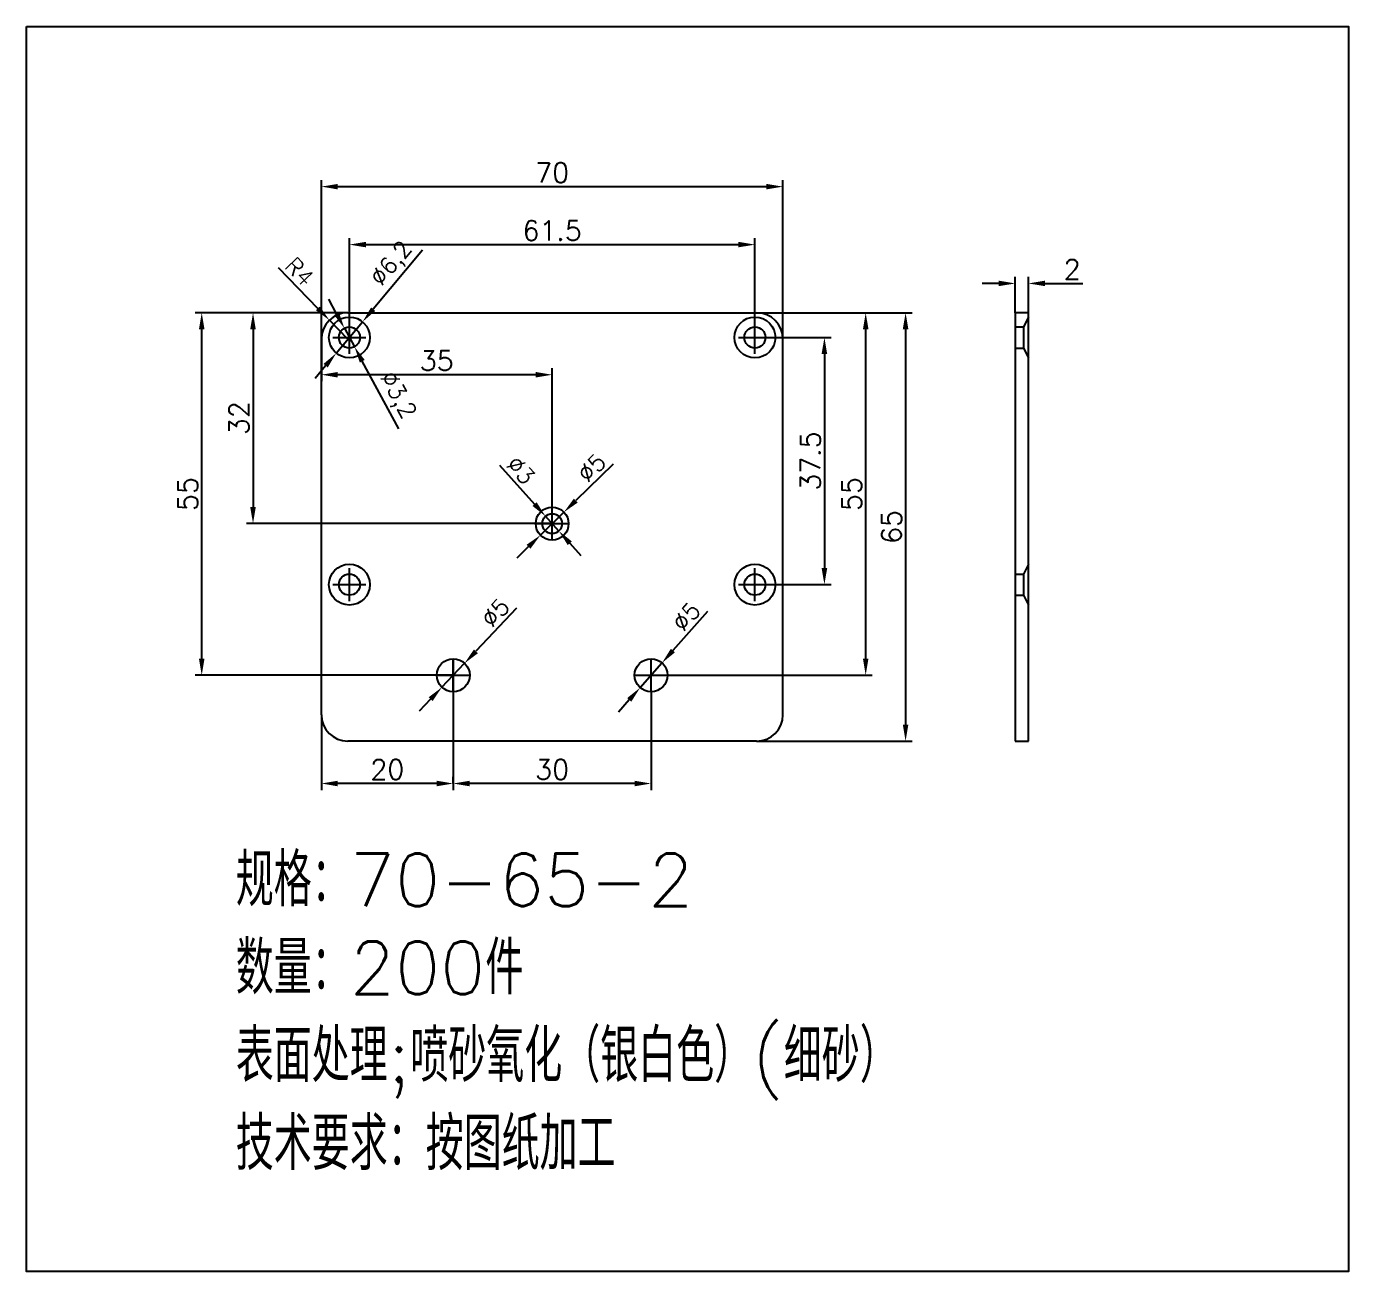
# Model space of a CAD drawing. Header units: millimetres. Extents: x 1742 to 2416, y 855 to 1105.
# Drawn here: x 2215.2 to 2415.7, y 915.7 to 1104.7 of the extents above; entities that cross this region are included whole.
import ezdxf

# ---------------------------------------------------------------- set-up
doc = ezdxf.new("R2010")
doc.units = ezdxf.units.MM
doc.styles.get("Standard").update_dxf_attribs({"font": 'txt', "bigfont": 'gbcbig.shx'})
doc.dimstyles.new('ISO-25', dxfattribs={"dimtxt": 2.5, "dimasz": 2.5, "dimexe": 1.25, "dimexo": 0.625, "dimtad": 1, "dimtxsty": 'Standard', "dimcen": 2.5, "dimadec": 0, "dimazin": 0, "dimtfac": 1, "dimtmove": 0, "dimatfit": 3, "dimfxl": 0, "dimarcsym": 0})
doc.dimstyles.new('ISO-25$0', dxfattribs={"dimtxt": 3, "dimasz": 2.5, "dimexe": 1, "dimexo": 0, "dimtad": 1, "dimdec": 1, "dimdsep": 46, "dimtxsty": 'Standard', "dimcen": 2.5, "dimclrt": 256, "dimadec": 0, "dimazin": 0, "dimtfac": 1, "dimtdec": 1, "dimtofl": 0, "dimtmove": 0, "dimatfit": 3, "dimfxl": 0, "dimarcsym": 0})

# ---------------------------------------------------------------- blocks, each defined once
blk = doc.blocks.new('*D2')
at = {"color": 0, "lineweight": -2}
for p, q in [((2325.94, 1061.22), (2349.54, 1061.22)), ((2348.54, 1058.72), (2348.54, 998.72)), ((2325.94, 996.22), (2349.54, 996.22))]:
    blk.add_line(p, q, dxfattribs=at)
at = {"color": 0}
for points in [[(2348.12, 1058.72), (2348.96, 1058.72), (2348.54, 1061.22)], [(2348.12, 998.72), (2348.96, 998.72), (2348.54, 996.22)]]:
    blk.add_solid(points, dxfattribs=at)
at = {"layer": 'Defpoints', "color": 0}
for p in [(2325.94, 1061.22), (2325.94, 996.22), (2348.54, 996.22)]:
    blk.add_point(p, dxfattribs=at)
at = {"insert": (2346.41, 1028.72), "char_height": 3, "attachment_point": 5, "rotation": 90}
blk.add_mtext('65', dxfattribs=at)
blk = doc.blocks.new('*D3')
at = {"color": 0, "lineweight": -2}
for p, q in [((2264.19, 1057.47), (2264.19, 1072.55)), ((2266.69, 1071.55), (2323.19, 1071.55)), ((2325.69, 1057.47), (2325.69, 1072.55))]:
    blk.add_line(p, q, dxfattribs=at)
at = {"color": 0}
for points in [[(2266.69, 1071.97), (2266.69, 1071.14), (2264.19, 1071.55)], [(2323.19, 1071.97), (2323.19, 1071.14), (2325.69, 1071.55)]]:
    blk.add_solid(points, dxfattribs=at)
at = {"layer": 'Defpoints', "color": 0}
for p in [(2325.69, 1071.55), (2264.19, 1057.47), (2325.69, 1057.47)]:
    blk.add_point(p, dxfattribs=at)
at = {"insert": (2294.94, 1073.68), "char_height": 3, "attachment_point": 5}
blk.add_mtext('61.5', dxfattribs=at)
blk = doc.blocks.new('*D4')
at = {"color": 0, "lineweight": -2}
for p, q in [((2259.94, 1057.22), (2259.94, 1081.35)), ((2329.94, 1057.22), (2329.94, 1081.35)), ((2262.44, 1080.35), (2327.44, 1080.35))]:
    blk.add_line(p, q, dxfattribs=at)
at = {"color": 0}
for points in [[(2262.44, 1080.76), (2262.44, 1079.93), (2259.94, 1080.35)], [(2327.44, 1080.76), (2327.44, 1079.93), (2329.94, 1080.35)]]:
    blk.add_solid(points, dxfattribs=at)
at = {"layer": 'Defpoints', "color": 0}
for p in [(2329.94, 1080.35), (2259.94, 1057.22), (2329.94, 1057.22)]:
    blk.add_point(p, dxfattribs=at)
at = {"insert": (2294.94, 1082.47), "char_height": 3, "attachment_point": 5}
blk.add_mtext('70', dxfattribs=at)
blk = doc.blocks.new('*D5')
at = {"color": 0, "lineweight": -2}
for p, q in [((2325.69, 1057.47), (2337.23, 1057.47)), ((2336.23, 1054.97), (2336.23, 1022.47)), ((2325.69, 1019.97), (2337.23, 1019.97))]:
    blk.add_line(p, q, dxfattribs=at)
at = {"color": 0}
for points in [[(2335.81, 1054.97), (2336.65, 1054.97), (2336.23, 1057.47)], [(2335.81, 1022.47), (2336.65, 1022.47), (2336.23, 1019.97)]]:
    blk.add_solid(points, dxfattribs=at)
at = {"layer": 'Defpoints', "color": 0}
for p in [(2325.69, 1057.47), (2325.69, 1019.97), (2336.23, 1019.97)]:
    blk.add_point(p, dxfattribs=at)
at = {"insert": (2334.11, 1038.72), "char_height": 3, "attachment_point": 5, "rotation": 90}
blk.add_mtext('37.5', dxfattribs=at)
blk = doc.blocks.new('*D6')
at = {"color": 0, "lineweight": -2}
for p, q in [((2263.94, 1061.22), (2248.58, 1061.22)), ((2249.58, 1058.72), (2249.58, 1031.72)), ((2294.94, 1029.22), (2248.58, 1029.22))]:
    blk.add_line(p, q, dxfattribs=at)
at = {"color": 0}
for points in [[(2249.16, 1058.72), (2249.99, 1058.72), (2249.58, 1061.22)], [(2249.16, 1031.72), (2249.99, 1031.72), (2249.58, 1029.22)]]:
    blk.add_solid(points, dxfattribs=at)
at = {"layer": 'Defpoints', "color": 0}
for p in [(2263.94, 1061.22), (2249.58, 1029.22), (2294.94, 1029.22)]:
    blk.add_point(p, dxfattribs=at)
at = {"insert": (2247.45, 1045.22), "char_height": 3, "attachment_point": 5, "rotation": 90}
blk.add_mtext('32', dxfattribs=at)
blk = doc.blocks.new('*D7')
at = {"color": 0, "lineweight": -2}
for p, q in [((2259.94, 1061.22), (2240.8, 1061.22)), ((2241.8, 1008.72), (2241.8, 1058.72)), ((2279.94, 1006.22), (2240.8, 1006.22))]:
    blk.add_line(p, q, dxfattribs=at)
at = {"color": 0}
for points in [[(2241.38, 1058.72), (2242.22, 1058.72), (2241.8, 1061.22)], [(2241.38, 1008.72), (2242.22, 1008.72), (2241.8, 1006.22)]]:
    blk.add_solid(points, dxfattribs=at)
at = {"layer": 'Defpoints', "color": 0}
for p in [(2241.8, 1061.22), (2259.94, 1061.22), (2279.94, 1006.22)]:
    blk.add_point(p, dxfattribs=at)
at = {"insert": (2239.68, 1033.72), "char_height": 3, "attachment_point": 5, "rotation": 90}
blk.add_mtext('55', dxfattribs=at)
blk = doc.blocks.new('*D8')
at = {"color": 0, "lineweight": -2}
for p, q in [((2304.19, 1038.24), (2298.52, 1032.71)), ((2293.16, 1027.47), (2296.73, 1030.96)), ((2291.37, 1025.73), (2289.58, 1023.98))]:
    blk.add_line(p, q, dxfattribs=at)
at = {"color": 0}
for points in [[(2298.23, 1033.01), (2298.81, 1032.41), (2296.73, 1030.96)], [(2291.07, 1026.02), (2291.66, 1025.43), (2293.16, 1027.47)]]:
    blk.add_solid(points, dxfattribs=at)
at = {"layer": 'Defpoints', "color": 0}
for p in [(2296.73, 1030.96), (2293.16, 1027.47)]:
    blk.add_point(p, dxfattribs=at)
at = {"color": 0, "insert": (2300.94, 1037.69), "char_height": 2.5, "attachment_point": 5, "rotation": 44.2863}
blk.add_mtext('∅5', dxfattribs=at)
blk = doc.blocks.new('*D9')
at = {"color": 0, "lineweight": -2}
for p, q in [((2286.98, 1038.08), (2292.27, 1032.19)), ((2295.95, 1028.1), (2293.94, 1030.33)), ((2297.62, 1026.24), (2299.29, 1024.38))]:
    blk.add_line(p, q, dxfattribs=at)
at = {"color": 0}
for points in [[(2292.58, 1032.47), (2291.96, 1031.91), (2293.94, 1030.33)], [(2297.93, 1026.52), (2297.31, 1025.96), (2295.95, 1028.1)]]:
    blk.add_solid(points, dxfattribs=at)
at = {"layer": 'Defpoints', "color": 0}
for p in [(2293.94, 1030.33), (2295.95, 1028.1)]:
    blk.add_point(p, dxfattribs=at)
at = {"color": 0, "insert": (2290.19, 1037.32), "char_height": 2.5, "attachment_point": 5, "rotation": 311.9176}
blk.add_mtext('∅3', dxfattribs=at)
blk = doc.blocks.new('*D10')
at = {"color": 0, "lineweight": -2}
for p, q in [((2289.56, 1016.39), (2283.38, 1009.85)), ((2278.23, 1004.4), (2281.66, 1008.03)), ((2276.51, 1002.58), (2274.79, 1000.77))]:
    blk.add_line(p, q, dxfattribs=at)
at = {"color": 0}
for points in [[(2283.08, 1010.14), (2283.68, 1009.56), (2281.66, 1008.03)], [(2276.21, 1002.87), (2276.81, 1002.3), (2278.23, 1004.4)]]:
    blk.add_solid(points, dxfattribs=at)
at = {"layer": 'Defpoints', "color": 0}
for p in [(2281.66, 1008.03), (2278.23, 1004.4)]:
    blk.add_point(p, dxfattribs=at)
at = {"color": 0, "insert": (2286.34, 1015.71), "char_height": 2.5, "attachment_point": 5, "rotation": 46.6029}
blk.add_mtext('∅5', dxfattribs=at)
blk = doc.blocks.new('*D11')
at = {"color": 0, "lineweight": -2}
for p, q in [((2318.5, 1015.89), (2313.26, 1009.96)), ((2308.29, 1004.34), (2311.6, 1008.09)), ((2306.63, 1002.47), (2304.98, 1000.6))]:
    blk.add_line(p, q, dxfattribs=at)
at = {"color": 0}
for points in [[(2312.95, 1010.24), (2313.57, 1009.69), (2311.6, 1008.09)], [(2306.32, 1002.75), (2306.94, 1002.2), (2308.29, 1004.34)]]:
    blk.add_solid(points, dxfattribs=at)
at = {"layer": 'Defpoints', "color": 0}
for p in [(2311.6, 1008.09), (2308.29, 1004.34)]:
    blk.add_point(p, dxfattribs=at)
at = {"color": 0, "insert": (2315.3, 1015.1), "char_height": 2.5, "attachment_point": 5, "rotation": 48.5025}
blk.add_mtext('∅5', dxfattribs=at)
blk = doc.blocks.new('*D12')
at = {"color": 0, "lineweight": -2}
for p, q in [((2275.3, 1070.69), (2267.8, 1061.76)), ((2262.2, 1055.09), (2266.19, 1059.84)), ((2260.59, 1053.18), (2258.99, 1051.26))]:
    blk.add_line(p, q, dxfattribs=at)
at = {"color": 0}
for points in [[(2267.48, 1062.02), (2268.11, 1061.49), (2266.19, 1059.84)], [(2260.27, 1053.45), (2260.91, 1052.91), (2262.2, 1055.09)]]:
    blk.add_solid(points, dxfattribs=at)
at = {"layer": 'Defpoints', "color": 0}
for p in [(2266.19, 1059.84), (2262.2, 1055.09)]:
    blk.add_point(p, dxfattribs=at)
at = {"color": 0, "insert": (2270.75, 1068.52), "char_height": 2.5, "attachment_point": 5, "rotation": 49.9864}
blk.add_mtext('∅6,2', dxfattribs=at)
blk = doc.blocks.new('*D13')
at = {"color": 0, "lineweight": -2}
for p, q in [((2262.24, 1061.07), (2261.06, 1063.27)), ((2263.43, 1058.87), (2264.96, 1056.06)), ((2271.69, 1043.6), (2266.14, 1053.86))]:
    blk.add_line(p, q, dxfattribs=at)
at = {"color": 0}
for points in [[(2262.61, 1061.27), (2261.88, 1060.87), (2263.43, 1058.87)], [(2266.51, 1054.06), (2265.78, 1053.66), (2264.96, 1056.06)]]:
    blk.add_solid(points, dxfattribs=at)
at = {"layer": 'Defpoints', "color": 0}
for p in [(2263.43, 1058.87), (2264.96, 1056.06)]:
    blk.add_point(p, dxfattribs=at)
at = {"color": 0, "insert": (2271.35, 1048.62), "char_height": 2.5, "attachment_point": 5, "rotation": 298.3976}
blk.add_mtext('∅3,2', dxfattribs=at)
blk = doc.blocks.new('*D14')
at = {"color": 0, "lineweight": -2}
for p, q in [((2307.44, 1061.22), (2343.49, 1061.22)), ((2342.49, 1008.72), (2342.49, 1058.72)), ((2307.44, 1006.22), (2343.49, 1006.22))]:
    blk.add_line(p, q, dxfattribs=at)
at = {"color": 0}
for points in [[(2342.08, 1058.72), (2342.91, 1058.72), (2342.49, 1061.22)], [(2342.08, 1008.72), (2342.91, 1008.72), (2342.49, 1006.22)]]:
    blk.add_solid(points, dxfattribs=at)
at = {"layer": 'Defpoints', "color": 0}
for p in [(2307.44, 1061.22), (2342.49, 1061.22), (2307.44, 1006.22)]:
    blk.add_point(p, dxfattribs=at)
at = {"insert": (2340.37, 1033.72), "char_height": 3, "attachment_point": 5, "rotation": 90}
blk.add_mtext('55', dxfattribs=at)
blk = doc.blocks.new('*D22')
at = {"color": 0, "lineweight": -2}
for p, q in [((2253.4, 1068.07), (2259.42, 1061.88)), ((2263.94, 1057.22), (2261.16, 1060.09))]:
    blk.add_line(p, q, dxfattribs=at)
at = {"color": 0}
blk.add_solid([(2259.72, 1062.17), (2259.12, 1061.59), (2261.16, 1060.09)], dxfattribs=at)
at = {"layer": 'Defpoints', "color": 0}
for p in [(2261.16, 1060.09), (2263.94, 1057.22)]:
    blk.add_point(p, dxfattribs=at)
at = {"color": 0, "insert": (2256.64, 1067.44), "char_height": 2.5, "attachment_point": 5, "rotation": 314.1477}
blk.add_mtext('R4', dxfattribs=at)
blk = doc.blocks.new('*D26')
at = {"color": 0, "lineweight": -2}
for p, q in [((2365.17, 1061.22), (2365.17, 1066.66)), ((2367.17, 1061.22), (2367.17, 1066.66)), ((2362.67, 1065.66), (2360.17, 1065.66)), ((2369.67, 1065.66), (2375.42, 1065.66))]:
    blk.add_line(p, q, dxfattribs=at)
at = {"color": 0}
for points in [[(2362.67, 1066.08), (2362.67, 1065.25), (2365.17, 1065.66)], [(2369.67, 1066.08), (2369.67, 1065.25), (2367.17, 1065.66)]]:
    blk.add_solid(points, dxfattribs=at)
at = {"layer": 'Defpoints', "color": 0}
for p in [(2367.17, 1065.66), (2365.17, 1061.22), (2367.17, 1061.22)]:
    blk.add_point(p, dxfattribs=at)
at = {"insert": (2373.8, 1067.79), "char_height": 3, "attachment_point": 5}
blk.add_mtext('2', dxfattribs=at)
blk = doc.blocks.new('*D28')
at = {"color": 0, "lineweight": -2}
for p, q in [((2259.94, 1057.22), (2259.94, 1050.81)), ((2294.94, 1030.22), (2294.94, 1052.81)), ((2292.44, 1051.81), (2262.44, 1051.81))]:
    blk.add_line(p, q, dxfattribs=at)
at = {"color": 0}
for points in [[(2262.44, 1052.23), (2262.44, 1051.39), (2259.94, 1051.81)], [(2292.44, 1052.23), (2292.44, 1051.39), (2294.94, 1051.81)]]:
    blk.add_solid(points, dxfattribs=at)
at = {"layer": 'Defpoints', "color": 0}
for p in [(2259.94, 1057.22), (2259.94, 1051.81), (2294.94, 1030.22)]:
    blk.add_point(p, dxfattribs=at)
at = {"insert": (2277.44, 1053.94), "char_height": 3, "attachment_point": 5}
blk.add_mtext('35', dxfattribs=at)
blk = doc.blocks.new('*D29')
at = {"color": 0, "lineweight": -2}
for p, q in [((2279.94, 1008.72), (2279.94, 988.79)), ((2259.94, 1000.22), (2259.94, 988.79)), ((2277.44, 989.79), (2262.44, 989.79))]:
    blk.add_line(p, q, dxfattribs=at)
at = {"color": 0}
for points in [[(2262.44, 990.21), (2262.44, 989.37), (2259.94, 989.79)], [(2277.44, 990.21), (2277.44, 989.37), (2279.94, 989.79)]]:
    blk.add_solid(points, dxfattribs=at)
at = {"layer": 'Defpoints', "color": 0}
for p in [(2279.94, 1008.72), (2259.94, 1000.22), (2259.94, 989.79)]:
    blk.add_point(p, dxfattribs=at)
at = {"insert": (2269.94, 991.91), "char_height": 3, "attachment_point": 5}
blk.add_mtext('20', dxfattribs=at)
blk = doc.blocks.new('*D30')
at = {"color": 0, "lineweight": -2}
for p, q in [((2309.94, 1003.72), (2309.94, 988.79)), ((2279.94, 989.79), (2279.94, 990.79)), ((2307.44, 989.79), (2282.44, 989.79))]:
    blk.add_line(p, q, dxfattribs=at)
at = {"color": 0}
for points in [[(2282.44, 990.21), (2282.44, 989.37), (2279.94, 989.79)], [(2307.44, 990.21), (2307.44, 989.37), (2309.94, 989.79)]]:
    blk.add_solid(points, dxfattribs=at)
at = {"layer": 'Defpoints', "color": 0}
for p in [(2309.94, 1003.72), (2279.94, 989.79), (2279.94, 989.79)]:
    blk.add_point(p, dxfattribs=at)
at = {"insert": (2294.94, 991.91), "char_height": 3, "attachment_point": 5}
blk.add_mtext('30', dxfattribs=at)

msp = doc.modelspace()

# ---------------------------------------------------------------- linework, layer by layer
for p, q in [((2263.945, 1061.216), (2325.945, 1061.216)), ((2365.172, 1061.216), (2365.172, 996.216)), ((2367.172, 1061.216), (2365.172, 1061.216)), ((2367.172, 996.216), (2367.172, 1061.216)), ((2264.195, 1054.966), (2264.195, 1059.966)), ((2325.695, 1054.966), (2325.695, 1059.966)), ((2365.172, 1059.066), (2366.422, 1059.066)), ((2367.172, 1060.566), (2366.422, 1059.066)), ((2366.422, 1059.066), (2366.422, 1055.866)), ((2259.945, 1000.216), (2259.945, 1057.216)), ((2261.695, 1057.466), (2266.695, 1057.466)), ((2323.195, 1057.466), (2328.195, 1057.466)), ((2329.945, 1000.216), (2329.945, 1057.216)), ((2365.172, 1055.866), (2366.422, 1055.866)), ((2366.422, 1055.866), (2367.172, 1054.366)), ((2294.945, 1026.716), (2294.945, 1031.716)), ((2292.445, 1029.216), (2297.445, 1029.216)), ((2367.172, 1023.066), (2366.422, 1021.566)), ((2264.195, 1017.466), (2264.195, 1022.466)), ((2325.695, 1017.466), (2325.695, 1022.466)), ((2365.172, 1021.566), (2366.422, 1021.566)), ((2366.422, 1021.566), (2366.422, 1018.366)), ((2261.695, 1019.966), (2266.695, 1019.966)), ((2323.195, 1019.966), (2328.195, 1019.966)), ((2365.172, 1018.366), (2366.422, 1018.366)), ((2366.422, 1018.366), (2367.172, 1016.866)), ((2279.945, 1003.716), (2279.945, 1008.716)), ((2309.945, 1003.716), (2309.945, 1008.716)), ((2277.445, 1006.216), (2282.445, 1006.216)), ((2307.445, 1006.216), (2312.445, 1006.216)), ((2325.945, 996.216), (2263.945, 996.216)), ((2365.172, 996.216), (2367.172, 996.216))]:
    msp.add_line(p, q)
msp.add_lwpolyline([(2215.218, 1104.655), (2415.717, 1104.655), (2415.717, 915.743), (2215.218, 915.743)], close=True)
for centre, radius in [((2264.195, 1057.466), 3.1), ((2264.195, 1057.466), 1.6), ((2325.695, 1057.466), 3.1), ((2325.695, 1057.466), 1.6), ((2294.945, 1029.216), 2.5), ((2294.945, 1029.216), 1.5), ((2264.195, 1019.966), 3.1), ((2325.695, 1019.966), 3.1), ((2264.195, 1019.966), 1.6), ((2325.695, 1019.966), 1.6), ((2279.945, 1006.216), 2.5), ((2309.945, 1006.216), 2.5)]:
    msp.add_circle(centre, radius)
for centre, start, end in [((2263.945, 1057.216), 90, 180), ((2325.945, 1057.216), 0, 90), ((2263.945, 1000.216), 180, 270), ((2325.945, 1000.216), 270, 0)]:
    msp.add_arc(centre, 4, start, end)

# ---------------------------------------------------------------- texts
at = {"insert": (2246.965, 979.16), "char_height": 8, "width": 124.09087, "attachment_point": 1}
msp.add_mtext('规格：70-65-2\\P数量：200件\\P表面处理;喷砂氧化（银白色）(细砂）\\P技术要求：按图纸加工', dxfattribs=at)

# ---------------------------------------------------------------- dimensions: what is measured, and where the dimension line sits
for base, p1, p2, picture, middle in [((2329.945, 1080.346), (2259.945, 1057.216), (2329.945, 1057.216), '*D4', (2294.945, 1082.471)), ((2325.695, 1071.553), (2264.195, 1057.466), (2325.695, 1057.466), '*D3', (2294.945, 1073.678)), ((2367.172, 1065.664), (2365.172, 1061.216), (2367.172, 1061.216), '*D26', (2373.797, 1067.789)), ((2259.945, 1051.81), (2294.945, 1030.216), (2259.945, 1057.216), '*D28', (2277.445, 1053.935)), ((2259.945, 989.789), (2279.945, 1008.716), (2259.945, 1000.216), '*D29', (2269.945, 991.914)), ((2279.945, 989.789), (2309.945, 1003.716), (2279.945, 989.789), '*D30', (2294.945, 991.914))]:
    dim = msp.add_linear_dim(base=base, p1=p1, p2=p2, dimstyle='ISO-25$0')
    dim.commit()
    dim.dimension.update_dxf_attribs({"geometry": picture, "text_midpoint": middle})
for p1, p2, picture, middle in [((2262.201, 1055.092), (2266.188, 1059.841), '*D12', (2270.754, 1068.52)), ((2263.434, 1058.874), (2264.956, 1056.059), '*D13', (2271.346, 1048.619)), ((2293.155, 1027.471), (2296.734, 1030.962), '*D8', (2300.943, 1037.686)), ((2295.947, 1028.1), (2293.943, 1030.332), '*D9', (2290.188, 1037.321)), ((2308.288, 1004.344), (2311.601, 1008.089), '*D11', (2315.304, 1015.105))]:
    dim = msp.add_diameter_dim_2p(p1=p1, p2=p2, dimstyle='ISO-25')
    dim.commit()
    dim.dimension.update_dxf_attribs({"geometry": picture, "text_midpoint": middle})
dim = msp.add_radius_dim(center=(2263.945, 1057.216), mpoint=(2261.159, 1060.086), dimstyle='ISO-25')
dim.commit()
dim.dimension.update_dxf_attribs({"geometry": '*D22', "text_midpoint": (2255.291, 1066.132), "dimtype": 164})
for base, p1, p2, picture, middle in [((2241.801, 1061.216), (2279.945, 1006.216), (2259.945, 1061.216), '*D7', (2239.676, 1033.716)), ((2249.575, 1029.216), (2263.945, 1061.216), (2294.945, 1029.216), '*D6', (2247.45, 1045.216)), ((2336.231, 1019.966), (2325.695, 1057.466), (2325.695, 1019.966), '*D5', (2334.106, 1038.716))]:
    dim = msp.add_linear_dim(base=base, p1=p1, p2=p2, angle=90, dimstyle='ISO-25$0')
    dim.commit()
    dim.dimension.update_dxf_attribs({"geometry": picture, "text_midpoint": middle})
for base, p1, p2, picture, middle in [((2342.495, 1061.216), (2307.445, 1006.216), (2307.445, 1061.216), '*D14', (2342.495, 1033.716)), ((2348.539, 996.216), (2325.945, 1061.216), (2325.945, 996.216), '*D2', (2348.539, 1028.716))]:
    dim = msp.add_linear_dim(base=base, p1=p1, p2=p2, angle=90, dimstyle='ISO-25$0')
    dim.commit()
    dim.dimension.update_dxf_attribs({"geometry": picture, "text_midpoint": middle, "dimtype": 160})
dim = msp.add_diameter_dim_2p(p1=(2278.227, 1004.4), p2=(2281.662, 1008.033), dimstyle='ISO-25')
dim.commit()
dim.dimension.update_dxf_attribs({"geometry": '*D10', "text_midpoint": (2287.702, 1014.421), "dimtype": 163})

doc.saveas('drawing.dxf')
